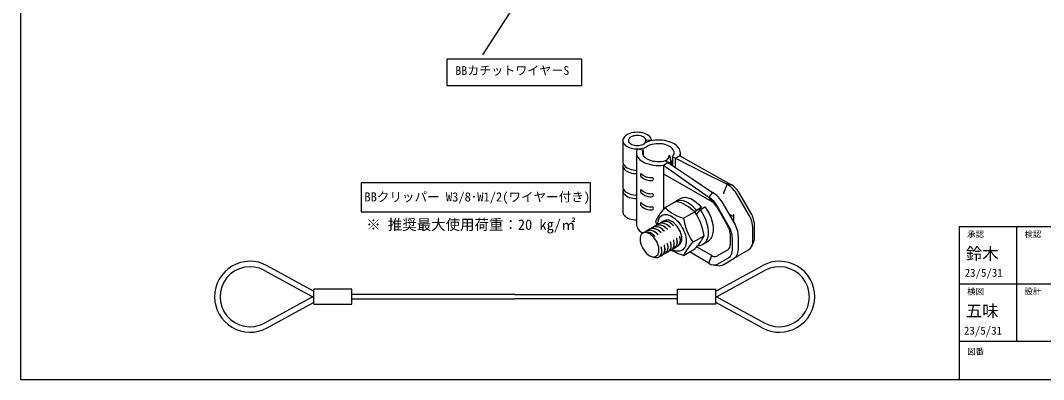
# Model space of a CAD drawing. Units: millimetres on the paper. Extents: x -142 to 140, y -97 to 98.
# Drawn here: x -141.7 to 45.8, y -96.7 to -30.8 of the extents above; entities that cross this region are included whole.
import ezdxf
from ezdxf.enums import TextEntityAlignment as Align

# ---------------------------------------------------------------- set-up
doc = ezdxf.new("R2010")
doc.units = ezdxf.units.MM
doc.layers.add('0-0_文字･図枠･寸法', color=7, linetype='Continuous')
doc.layers.add('0-1_BBクリッパー', color=7, linetype='Continuous')
doc.styles.add('ＭＳ ゴシック', font='')
doc.styles.get('ＭＳ ゴシック').set_extended_font_data('MS Gothic')

msp = doc.modelspace()

# ---------------------------------------------------------------- linework, layer by layer
at = {"layer": '0-0_文字･図枠･寸法'}
for p, q in [((-45.695, -19.623), (-57.011, -37.08)), ((40.85, -68.656), (40.85, -89.656)), ((61.85, -79.156), (30.35, -79.156)), ((140.35, -89.656), (30.35, -89.656)), ((-141.65, -96.656), (140.35, -96.656))]:
    msp.add_line(p, q, dxfattribs=at)
for points in [[(140.35, 98.344), (-141.65, 98.344), (-141.65, -96.656)], [(140.35, -68.656), (30.35, -68.656), (30.35, -96.656)]]:
    msp.add_lwpolyline(points, dxfattribs=at)
for points in [[(-63.545, -37.877), (-63.545, -42.704), (-38.776, -42.704), (-38.776, -37.877)], [(-79.224, -60.585), (-79.224, -65.904), (-37.205, -65.904), (-37.205, -60.585)]]:
    msp.add_lwpolyline(points, close=True, dxfattribs=at)
at = {"layer": '0-1_BBクリッパー'}
for p, q in [((-31.272, -52.816), (-31.272, -56.735)), ((-28.591, -54.344), (-27.496, -54.549)), ((-27.182, -53.186), (-27.182, -53.204)), ((-27.06, -54.022), (-26.793, -53.887)), ((-27.055, -52.736), (-26.035, -52.684)), ((-26.035, -52.684), (-26.035, -52.855)), ((-28.789, -55.063), (-28.789, -68.125)), ((-27.496, -55.576), (-27.496, -54.549)), ((-22.159, -55.779), (-22.159, -57.425)), ((-22.159, -55.779), (-21.65, -56.073)), ((-20.836, -55.602), (-21.65, -56.073)), ((-21.65, -57.64), (-21.65, -56.073)), ((-20.836, -55.602), (-11.471, -60.861)), ((-20.726, -55.664), (-20.726, -55.063)), ((-31.272, -57.388), (-31.272, -61.307)), ((-23.822, -57.326), (-23.008, -56.856)), ((-23.822, -57.326), (-23.822, -58.894)), ((-23.008, -56.856), (-23.516, -56.563)), ((-22.235, -57.374), (-22.495, -56.918)), ((-23.822, -58.894), (-23.822, -65.464)), ((-23.822, -58.894), (-14.992, -63.991)), ((-12.177, -60.798), (-12.76, -62.302)), ((-11.471, -60.861), (-12.177, -60.798)), ((-31.272, -61.96), (-31.272, -65.879)), ((-20.667, -63.434), (-21.572, -63.956)), ((-14.836, -62.333), (-15.541, -63.211)), ((-15.541, -63.211), (-14.992, -63.991)), ((-8.227, -66.34), (-10.257, -62.824)), ((-7.81, -66.099), (-9.839, -62.584)), ((-23.524, -65.12), (-21.488, -63.945)), ((-18.044, -65.981), (-17.794, -65.579)), ((-17.794, -65.579), (-16.889, -65.056)), ((-17.786, -66.388), (-17.121, -65.517)), ((-16.889, -65.056), (-17.417, -65.904)), ((-17.145, -65.548), (-17.175, -65.516)), ((-14.033, -65.004), (-12.003, -68.519)), ((-11.88, -68.448), (-13.909, -64.933)), ((-10.887, -67.875), (-12.916, -64.36)), ((-23.608, -67.455), (-23.617, -67.46)), ((-20.128, -67.081), (-18.092, -65.905)), ((-17.627, -66.179), (-17.84, -66.302)), ((-10.904, -66.825), (-11.787, -66.316)), ((-10.904, -67.844), (-10.904, -66.336)), ((-26.436, -69.088), (-26.445, -69.093)), ((-25.87, -68.761), (-25.879, -68.766)), ((-25.305, -68.435), (-25.314, -68.44)), ((-25.071, -68.341), (-25.222, -67.536)), ((-24.739, -68.108), (-24.748, -68.113)), ((-24.173, -67.782), (-24.182, -67.787)), ((-7.432, -71.121), (-7.432, -69.015)), ((-7.134, -70.478), (-7.134, -68.373)), ((-27.571, -69.754), (-27.842, -69.967)), ((-27.576, -69.746), (-27.751, -69.874)), ((-27.567, -69.741), (-27.576, -69.746)), ((-27.39, -69.681), (-27.455, -69.714)), ((-27.001, -69.414), (-27.01, -69.419)), ((-21.964, -71.048), (-21.971, -71.005)), ((-21.399, -70.721), (-21.406, -70.678)), ((-20.833, -70.395), (-20.84, -70.352)), ((-18.43, -71.457), (-16.394, -70.282)), ((-11.606, -69.857), (-11.606, -71.963)), ((-11.204, -72.828), (-11.204, -70.723)), ((-10.092, -72.656), (-10.092, -70.55)), ((-24.227, -72.354), (-24.234, -72.311)), ((-23.661, -72.028), (-23.668, -71.984)), ((-23.096, -71.701), (-23.102, -71.657)), ((-22.53, -71.374), (-22.537, -71.331)), ((-22.372, -72.882), (-22.363, -72.876)), ((-21.807, -72.555), (-21.798, -72.55)), ((-21.241, -72.229), (-21.232, -72.223)), ((-20.128, -73.873), (-18.092, -72.698)), ((-14.992, -73.918), (-17.76, -72.321)), ((-16.653, -71.903), (-15.748, -71.381)), ((-12.003, -72.841), (-14.033, -74.013)), ((-10.257, -74.05), (-8.227, -72.878)), ((-7.611, -72.136), (-7.286, -71.342)), ((-25.141, -73.985), (-25.078, -73.949)), ((-25.078, -73.958), (-25.134, -73.996)), ((-25.127, -73.992), (-25.085, -73.979)), ((-25.108, -73.981), (-25.107, -73.98)), ((-24.635, -74.188), (-24.626, -74.182)), ((-24.069, -73.861), (-24.06, -73.856)), ((-23.503, -73.535), (-23.494, -73.529)), ((-22.938, -73.208), (-22.929, -73.203)), ((-15.541, -75.332), (-19.039, -73.244)), ((-15.541, -75.332), (-14.992, -73.918)), ((-13.909, -75.494), (-11.88, -74.322)), ((-12.916, -75.585), (-10.887, -74.413)), ((-96.941, -76.645), (-88.435, -81.3)), ((-87.955, -80.423), (-96.461, -75.768)), ((-14.718, -75.632), (-13.867, -75.748)), ((-14.218, -80.423), (-5.713, -75.768)), ((-5.233, -76.645), (-13.738, -81.3)), ((-87.913, -80.423), (-87.955, -80.423)), ((-80.913, -80.076), (-87.913, -80.076)), ((-87.913, -82.826), (-87.913, -80.076)), ((-80.913, -82.826), (-80.913, -80.076)), ((-21.26, -80.076), (-14.26, -80.076)), ((-21.26, -82.826), (-21.26, -80.076)), ((-14.26, -82.826), (-14.26, -80.076)), ((-14.26, -80.423), (-14.218, -80.423)), ((-88.435, -81.645), (-96.941, -86.3)), ((-87.955, -81.423), (-87.913, -81.423)), ((-87.913, -81.523), (-87.955, -81.523)), ((-51.087, -81.076), (-80.913, -81.076)), ((-80.913, -81.826), (-51.087, -81.826)), ((-51.087, -81.076), (-21.26, -81.076)), ((-21.26, -81.826), (-51.087, -81.826)), ((-14.218, -81.423), (-14.26, -81.423)), ((-14.26, -81.523), (-14.218, -81.523)), ((-13.738, -81.645), (-5.233, -86.3)), ((-96.461, -87.178), (-87.955, -82.523)), ((-87.955, -82.523), (-87.913, -82.523)), ((-87.913, -82.826), (-80.913, -82.826)), ((-14.26, -82.826), (-21.26, -82.826)), ((-14.218, -82.523), (-14.26, -82.523)), ((-5.713, -87.178), (-14.218, -82.523))]:
    msp.add_line(p, q, dxfattribs=at)
for points in [[(-26.035, -52.684), (-26.09, -52.482), (-26.191, -52.286), (-26.337, -52.099), (-26.526, -51.926), (-26.753, -51.769), (-27.015, -51.631), (-27.307, -51.515), (-27.623, -51.422), (-27.958, -51.355), (-28.306, -51.315), (-28.66, -51.302), (-29.014, -51.317), (-29.361, -51.359), (-29.695, -51.427), (-30.009, -51.522), (-30.299, -51.639), (-30.559, -51.779), (-30.784, -51.937), (-30.97, -52.111), (-31.114, -52.298), (-31.212, -52.495), (-31.264, -52.697), (-31.268, -52.902), (-31.224, -53.105), (-31.133, -53.303), (-30.996, -53.492), (-30.817, -53.669), (-30.598, -53.83), (-30.344, -53.972), (-30.058, -54.094), (-29.747, -54.192), (-29.415, -54.265), (-29.07, -54.311), (-28.717, -54.33), (-28.363, -54.322), (-28.014, -54.286), (-27.676, -54.223), (-27.357, -54.134), (-27.06, -54.022)], [(-28.591, -54.344), (-28.706, -54.594), (-28.772, -54.851), (-28.788, -55.11), (-28.753, -55.369), (-28.67, -55.624), (-28.537, -55.872), (-28.358, -56.109), (-28.134, -56.334), (-27.867, -56.543), (-27.563, -56.734), (-27.223, -56.904), (-26.853, -57.051), (-26.456, -57.173), (-26.039, -57.269), (-25.606, -57.338), (-25.162, -57.378), (-24.713, -57.39), (-24.264, -57.372), (-23.822, -57.326)], [(-20.836, -55.602), (-20.758, -55.355), (-20.727, -55.105), (-20.742, -54.854), (-20.804, -54.606), (-20.913, -54.363), (-21.066, -54.128), (-21.262, -53.903), (-21.498, -53.693), (-21.773, -53.498), (-22.082, -53.322), (-22.423, -53.165), (-22.79, -53.031), (-23.181, -52.921), (-23.59, -52.835), (-24.012, -52.776), (-24.443, -52.743), (-24.878, -52.736), (-25.311, -52.758), (-25.738, -52.805), (-26.154, -52.879), (-26.553, -52.979), (-26.931, -53.103), (-27.204, -53.213)], [(-22.159, -55.779), (-22.022, -55.583), (-21.93, -55.378), (-21.884, -55.168), (-21.884, -54.957), (-21.93, -54.747), (-22.023, -54.542), (-22.159, -54.346), (-22.338, -54.161), (-22.556, -53.991), (-22.81, -53.838), (-23.095, -53.705), (-23.407, -53.594), (-23.741, -53.507), (-24.091, -53.445), (-24.452, -53.41), (-24.819, -53.401), (-25.184, -53.419), (-25.542, -53.463), (-25.887, -53.534), (-26.215, -53.629), (-26.518, -53.747), (-26.793, -53.887)], [(-23.516, -56.563), (-23.862, -56.643), (-24.223, -56.696), (-24.593, -56.722), (-24.965, -56.721), (-25.334, -56.691), (-25.694, -56.635), (-26.038, -56.552), (-26.36, -56.444), (-26.655, -56.313), (-26.919, -56.161), (-27.146, -55.99), (-27.334, -55.805), (-27.478, -55.606), (-27.577, -55.399), (-27.629, -55.186), (-27.632, -54.971), (-27.588, -54.757), (-27.496, -54.549)], [(-22.721, -55.481), (-22.495, -56.918), (-23.1, -56.803)], [(-21.65, -56.073), (-16.345, -58.719), (-12.177, -60.798)], [(-31.272, -56.735), (-31.268, -56.821), (-31.224, -57.024), (-31.133, -57.222), (-30.996, -57.411), (-30.817, -57.587), (-30.598, -57.748), (-30.344, -57.891), (-30.058, -58.012), (-29.747, -58.11), (-29.415, -58.183), (-29.07, -58.23), (-28.789, -58.247)], [(-31.21, -57.062), (-31.233, -57.128), (-31.27, -57.33), (-31.26, -57.533), (-31.203, -57.733), (-31.1, -57.927), (-30.953, -58.112), (-30.765, -58.283), (-30.539, -58.438), (-30.279, -58.575), (-29.989, -58.69), (-29.676, -58.782), (-29.344, -58.848), (-28.999, -58.889), (-28.789, -58.9)], [(-23.822, -57.326), (-19.185, -60.622), (-15.541, -63.211)], [(-23.008, -56.856), (-18.431, -59.923), (-14.836, -62.333)], [(-31.272, -61.307), (-31.26, -61.452), (-31.203, -61.652), (-31.1, -61.846), (-30.953, -62.03), (-30.765, -62.202), (-30.539, -62.357), (-30.279, -62.493), (-29.989, -62.609), (-29.676, -62.7), (-29.344, -62.767), (-28.999, -62.808), (-28.789, -62.819)], [(-31.21, -61.633), (-31.212, -61.639), (-31.264, -61.841), (-31.268, -62.046), (-31.224, -62.249), (-31.133, -62.447), (-30.996, -62.636), (-30.817, -62.812), (-30.598, -62.973), (-30.344, -63.116), (-30.058, -63.237), (-29.747, -63.335), (-29.415, -63.408), (-29.07, -63.455), (-28.789, -63.472)], [(-20.663, -63.441), (-20.607, -63.401), (-20.216, -63.264), (-19.781, -63.232), (-19.32, -63.301), (-18.837, -63.469), (-18.334, -63.738), (-17.83, -64.102), (-17.343, -64.548), (-16.889, -65.056)], [(-12.76, -62.302), (-12.805, -62.454), (-12.821, -62.598)], [(-21.78, -64.113), (-21.512, -63.923), (-21.121, -63.787), (-20.686, -63.754), (-20.225, -63.823), (-19.742, -63.991), (-19.239, -64.261), (-18.735, -64.625), (-18.248, -65.071), (-17.794, -65.579)], [(-17.121, -65.517), (-16.722, -66.104), (-16.368, -66.742), (-16.074, -67.411), (-15.85, -68.084), (-15.702, -68.739), (-15.629, -69.372), (-15.635, -69.979), (-15.723, -70.537), (-15.889, -71.025), (-16.124, -71.428), (-16.426, -71.747), (-16.796, -71.977), (-17.223, -72.108), (-17.599, -72.129)], [(-17.121, -65.517), (-16.216, -64.995), (-15.817, -65.582), (-15.463, -66.22), (-15.169, -66.888), (-14.945, -67.562), (-14.797, -68.217), (-14.724, -68.849), (-14.73, -69.456), (-14.818, -70.014), (-14.984, -70.502), (-15.219, -70.905), (-15.521, -71.224), (-15.755, -71.37)], [(-31.272, -65.879), (-31.268, -65.964), (-31.224, -66.168), (-31.133, -66.365), (-30.996, -66.554), (-30.817, -66.731), (-30.598, -66.892), (-30.344, -67.034), (-30.058, -67.156), (-29.747, -67.254), (-29.415, -67.327), (-29.07, -67.373), (-28.789, -67.391)], [(-24.891, -68.25), (-24.875, -67.921), (-24.826, -67.616), (-24.745, -67.338), (-24.632, -67.09), (-24.491, -66.876), (-24.321, -66.698), (-24.126, -66.558), (-23.908, -66.459), (-23.669, -66.401), (-23.412, -66.386), (-23.142, -66.412), (-22.86, -66.481), (-22.571, -66.591), (-22.279, -66.741), (-21.986, -66.929), (-21.698, -67.152), (-21.416, -67.409), (-21.145, -67.694), (-20.889, -68.006), (-20.65, -68.34), (-20.432, -68.691), (-20.236, -69.056), (-20.067, -69.43), (-19.925, -69.808), (-19.813, -70.185), (-19.732, -70.557), (-19.683, -70.919), (-19.667, -71.266), (-19.683, -71.594), (-19.732, -71.899), (-19.813, -72.178), (-19.925, -72.425), (-20.067, -72.64), (-20.236, -72.818), (-20.432, -72.957), (-20.65, -73.057), (-20.889, -73.114), (-21.145, -73.13), (-21.416, -73.103)], [(-23.611, -67.471), (-23.71, -67.521), (-23.864, -67.676)], [(-20.469, -70.803), (-20.486, -70.508), (-20.536, -70.2), (-20.619, -69.883), (-20.732, -69.565), (-20.875, -69.249), (-21.044, -68.944), (-21.235, -68.653), (-21.446, -68.383), (-21.673, -68.138), (-21.911, -67.924), (-22.155, -67.744), (-22.402, -67.601), (-22.647, -67.499), (-22.885, -67.439), (-23.111, -67.421), (-23.323, -67.448), (-23.514, -67.517), (-23.683, -67.628), (-23.69, -67.635)], [(-26.471, -69.278), (-26.771, -69.327), (-26.956, -69.422)], [(-26.439, -69.103), (-26.538, -69.153), (-26.692, -69.308)], [(-26.459, -69.134), (-26.554, -69.183), (-26.677, -69.306)], [(-25.905, -68.952), (-26.206, -69.001), (-26.39, -69.095)], [(-25.874, -68.777), (-25.972, -68.827), (-26.127, -68.982)], [(-25.893, -68.808), (-25.988, -68.856), (-26.111, -68.979)], [(-25.34, -68.625), (-25.64, -68.674), (-25.825, -68.769)], [(-25.308, -68.45), (-25.406, -68.5), (-25.561, -68.655)], [(-25.328, -68.481), (-25.423, -68.53), (-25.546, -68.653)], [(-24.774, -68.299), (-25.075, -68.348), (-25.259, -68.442)], [(-24.742, -68.124), (-24.841, -68.174), (-24.995, -68.329)], [(-24.762, -68.155), (-24.857, -68.203), (-24.98, -68.326)], [(-24.208, -67.972), (-24.509, -68.021), (-24.694, -68.116)], [(-24.177, -67.797), (-24.275, -67.847), (-24.43, -68.002)], [(-24.196, -67.828), (-24.292, -67.877), (-24.414, -68)], [(-23.643, -67.646), (-23.943, -67.695), (-24.128, -67.789)], [(-23.631, -67.502), (-23.726, -67.55), (-23.849, -67.673)], [(-23.667, -69.426), (-23.741, -69.36), (-23.817, -69.292)], [(-23.66, -69.431), (-23.769, -69.326), (-23.808, -69.3)], [(-23.102, -69.099), (-23.176, -69.033), (-23.252, -68.965)], [(-23.094, -69.104), (-23.203, -69), (-23.243, -68.974)], [(-22.536, -68.773), (-22.61, -68.707), (-22.685, -68.64)], [(-22.529, -68.778), (-22.637, -68.673), (-22.677, -68.647)], [(-21.97, -68.447), (-22.043, -68.381), (-22.118, -68.315)], [(-21.963, -68.451), (-22.072, -68.347), (-22.111, -68.321)], [(-28.101, -70.601), (-28.114, -70.955), (-28.074, -71.337), (-27.982, -71.736), (-27.839, -72.14), (-27.656, -72.525), (-27.435, -72.893), (-27.186, -73.226), (-26.912, -73.522), (-26.627, -73.765), (-26.335, -73.955), (-26.053, -74.081), (-25.78, -74.149), (-25.526, -74.152), (-25.298, -74.091), (-25.216, -74.05)], [(-24.702, -73.318), (-24.654, -73.041), (-24.65, -72.732), (-24.692, -72.401), (-24.776, -72.058), (-24.904, -71.699), (-25.071, -71.346), (-25.277, -71.002), (-25.512, -70.684), (-25.773, -70.396), (-26.05, -70.149), (-26.347, -69.943), (-26.644, -69.794), (-26.934, -69.706), (-27.209, -69.68), (-27.482, -69.72)], [(-27.005, -69.43), (-27.103, -69.48), (-27.258, -69.635)], [(-27.025, -69.461), (-27.12, -69.509), (-27.242, -69.632)], [(-25.356, -70.411), (-25.465, -70.306), (-25.507, -70.278)], [(-25.356, -70.413), (-25.43, -70.346), (-25.506, -70.279)], [(-24.794, -70.083), (-24.868, -70.017), (-24.944, -69.949)], [(-24.791, -70.084), (-24.9, -69.979), (-24.939, -69.953)], [(-24.231, -69.754), (-24.305, -69.688), (-24.381, -69.62)], [(-24.225, -69.757), (-24.334, -69.653), (-24.374, -69.627)], [(-21.93, -71.213), (-21.951, -71.115), (-21.971, -71.015)], [(-21.364, -70.889), (-21.384, -70.791), (-21.405, -70.692)], [(-20.798, -70.565), (-20.818, -70.467), (-20.839, -70.367)], [(-24.194, -72.51), (-24.214, -72.416), (-24.234, -72.32)], [(-23.629, -72.183), (-23.649, -72.086), (-23.67, -71.987)], [(-23.063, -71.86), (-23.083, -71.762), (-23.103, -71.663)], [(-22.913, -73.161), (-22.832, -73.12), (-22.656, -72.93)], [(-22.695, -72.972), (-22.545, -72.955), (-22.378, -72.871)], [(-22.69, -72.967), (-22.578, -72.955), (-22.419, -72.875)], [(-22.496, -71.537), (-22.517, -71.439), (-22.537, -71.339)], [(-22.348, -72.834), (-22.266, -72.794), (-22.09, -72.603)], [(-21.416, -73.103), (-21.698, -73.034), (-21.986, -72.924), (-22.256, -72.787)], [(-22.129, -72.646), (-21.98, -72.629), (-21.812, -72.545)], [(-22.124, -72.641), (-22.013, -72.628), (-21.853, -72.548)], [(-21.782, -72.508), (-21.701, -72.467), (-21.524, -72.277)], [(-21.563, -72.319), (-21.414, -72.302), (-21.247, -72.218)], [(-21.559, -72.314), (-21.447, -72.302), (-21.286, -72.221)], [(-21.217, -72.181), (-21.135, -72.141), (-20.959, -71.95)], [(-24.61, -74.14), (-24.529, -74.1), (-24.352, -73.909)], [(-24.387, -73.947), (-24.275, -73.934), (-24.115, -73.854)], [(-24.379, -73.95), (-24.242, -73.935), (-24.075, -73.851)], [(-24.044, -73.814), (-23.963, -73.773), (-23.787, -73.583)], [(-23.826, -73.625), (-23.676, -73.608), (-23.509, -73.524)], [(-23.821, -73.62), (-23.71, -73.608), (-23.549, -73.527)], [(-23.479, -73.487), (-23.398, -73.447), (-23.221, -73.256)], [(-23.26, -73.299), (-23.111, -73.282), (-22.944, -73.198)], [(-23.256, -73.294), (-23.144, -73.281), (-22.983, -73.2)], [(-10.598, -74.187), (-10.454, -74.143), (-10.257, -74.05)]]:
    msp.add_lwpolyline(points, dxfattribs=at)
msp.add_lwpolyline([(-29.78, -52.163), (-29.955, -52.283), (-30.092, -52.418), (-30.188, -52.565), (-30.239, -52.718), (-30.245, -52.875), (-30.205, -53.03), (-30.12, -53.179), (-29.993, -53.317), (-29.827, -53.441), (-29.627, -53.547), (-29.399, -53.632), (-29.149, -53.693), (-28.885, -53.73), (-28.614, -53.74), (-28.345, -53.723), (-28.084, -53.68), (-27.839, -53.613), (-27.617, -53.522), (-27.425, -53.412), (-27.269, -53.284), (-27.152, -53.142), (-27.078, -52.992), (-27.049, -52.836), (-27.066, -52.68), (-27.129, -52.527), (-27.236, -52.383), (-27.383, -52.252), (-27.566, -52.136), (-27.781, -52.04), (-28.021, -51.967), (-28.278, -51.918), (-28.547, -51.895), (-28.818, -51.898), (-29.084, -51.928), (-29.338, -51.983), (-29.572, -52.062)], close=True, dxfattribs=at)
for centre, radius, start, end in [((-25.214, -54.821), 2.579, 315.1881, 345.17455), ((1.477, -49.886), 24.836, 193.01863, 197.62383), ((-27.6, -59.119), 0.451, 141.54147, 218.45853), ((-26.15, -57.674), 2.495, 223.74639, 277.61033), ((-26.104, -57.042), 2.578, 224.1836, 276.38279), ((-25.952, -59.875), 0.302, 295.87211, 63.74514), ((-27.6, -62.076), 0.451, 141.54147, 218.45853), ((-26.104, -59.999), 2.578, 224.1836, 276.38279), ((-15.108, -65.497), 5.539, 28.85561, 58.04532), ((-13.963, -64.856), 4.708, 28.85562, 58.04532), ((-26.15, -60.631), 2.495, 223.74639, 277.61033), ((-25.952, -62.832), 0.302, 295.87211, 63.74514), ((-18.033, -67.205), 4.708, 28.85562, 58.04532), ((-17.767, -67.033), 5.539, 28.85561, 58.04532), ((-27.6, -64.48), 0.451, 141.54147, 218.45853), ((-26.15, -63.035), 2.495, 223.74639, 277.61033), ((-26.104, -62.403), 2.578, 224.1836, 276.38279), ((-25.952, -65.236), 0.302, 295.87211, 63.74514), ((-17.794, -70.952), 8.176, 134.49537, 155.30328), ((-18.141, -59.716), 7.628, 225.10876, 254.89661), ((-23.57, -71.472), 7.81, 45.46392, 74.54145), ((-16.458, -66.341), 2.769, 28.85561, 58.04532), ((-10.576, -65.892), 9.626, 187.09276, 215.3186), ((-25.947, -71.47), 9.626, 7.09279, 35.31857), ((-12.968, -69.204), 5.539, 1.9565, 31.14372), ((-11.84, -68.534), 4.708, 1.95652, 31.14371), ((-26.797, -67.943), 2, 185.2096, 246.33207), ((-26.338, -71.064), 1.767, 38.90047, 111.84029), ((-26.448, -71.287), 2.013, 41.67386, 90.01067), ((-25.773, -70.738), 1.767, 38.90041, 111.83876), ((-25.882, -70.958), 2.01, 41.71277, 90.0254), ((-25.207, -70.411), 1.767, 38.90047, 111.84152), ((-25.316, -70.63), 2.008, 41.73661, 90.03356), ((-24.642, -70.085), 1.767, 38.90039, 111.83823), ((-24.75, -70.303), 2.008, 41.74263, 90.0356), ((-24.076, -69.758), 1.767, 38.90057, 111.84255), ((-24.185, -69.977), 2.009, 41.72996, 90.03163), ((-23.511, -69.432), 1.767, 38.90036, 111.83855), ((-23.619, -69.653), 2.011, 41.70254, 90.02134), ((-14.374, -69.952), 2.77, 1.95653, 31.14369), ((-15.91, -70.883), 4.708, 1.95652, 31.14371), ((-15.628, -70.74), 5.539, 1.9565, 31.14372), ((-26.858, -70.731), 1.25, 150.01927, 174.03439), ((-27.018, -70.651), 1.071, 140.30939, 149.4894), ((-27.257, -70.436), 0.75, 107.44259, 141.25654), ((-26.904, -71.391), 1.767, 38.90038, 111.84028), ((-27.01, -71.61), 2.008, 41.50269, 90.09206), ((-23.208, -71.781), 1.372, 307.68749, 23.56278), ((-23.482, -71.75), 1.637, 329.16779, 19.22663), ((-22.64, -71.456), 1.369, 307.64683, 23.46532), ((-22.914, -71.424), 1.635, 329.149, 19.18149), ((-22.076, -71.128), 1.371, 307.67691, 23.53333), ((-22.347, -71.098), 1.633, 329.1359, 19.14942), ((-21.786, -70.923), 1.322, 310.82796, 5.22779), ((-24.529, -66.369), 9.026, 315.48467, 334.31399), ((-9.354, -71.31), 1.931, 305.69803, 5.62039), ((-9.405, -70.524), 2.272, 338.89352, 1.14127), ((-25.468, -73.088), 1.37, 307.65435, 23.487), ((-25.752, -73.054), 1.644, 329.22365, 19.35997), ((-24.903, -72.761), 1.37, 307.66055, 23.48727), ((-25.187, -72.727), 1.645, 329.2324, 19.38098), ((-24.338, -72.434), 1.371, 307.66933, 23.52168), ((-24.618, -72.402), 1.642, 329.20632, 19.31883), ((-23.771, -72.109), 1.369, 307.65203, 23.47171), ((-24.05, -72.076), 1.639, 329.18643, 19.27098), ((-17.689, -65.42), 8.798, 237.87116, 253.9008), ((-11.994, -77.785), 9.026, 135.48464, 154.31401), ((-12.567, -72.057), 0.966, 305.6981, 5.62033), ((-12.838, -72.989), 1.642, 305.69805, 5.62035), ((-12.014, -72.845), 1.931, 305.69803, 5.62039), ((-99.583, -81.473), 6.503, 61.30861, 180), ((-25.142, -73.328), 0.969, 238.03706, 298.47251), ((-25.11, -73.321), 0.977, 238.12039, 298.74952), ((-25.824, -72.974), 1.236, 299.45441, 309.94487), ((-25.633, -73.238), 0.91, 311.40056, 338.39809), ((-26.616, -72.83), 1.976, 337.88068, 345.67904), ((-14.43, -73.134), 0.966, 234.38182, 294.31395), ((-2.59, -81.473), 6.503, 0, 118.69139), ((-99.583, -81.473), 5.503, 61.30861, 298.69139), ((-14.585, -73.998), 1.641, 234.38185, 294.31393), ((-13.63, -74.276), 1.492, 260.83696, 298.58936), ((-2.59, -81.473), 5.503, 241.30861, 118.69139), ((-99.583, -81.473), 6.503, 180, 298.69139), ((-87.955, -80.423), 1, 241.30862, 270), ((-87.955, -82.523), 1, 90, 118.69138), ((-14.218, -80.423), 1, 270, 298.69138), ((-14.218, -82.523), 1, 61.30862, 90), ((-2.59, -81.473), 6.503, 241.30861, 0)]:
    msp.add_arc(centre, radius, start, end, dxfattribs=at)

# ---------------------------------------------------------------- texts
at = {"layer": '0-0_文字･図枠･寸法', "style": 'ＭＳ ゴシック'}
for s, height, p in [('BBカチットワイヤーS', 1.613, (-61.973, -41.27)), ('BBクリッパー W3/8･W1/2(ワイヤー付き)', 1.686, (-78.635, -64.5)), ('※ 推奨最大使用荷重：20 kg/㎡', 1.94, (-78.293, -69.796)), ('承認', 1.1, (31.824, -70.895)), ('検認', 1.1, (42.324, -70.895)), ('鈴木', 2.199, (31.59, -75.33)), ('23/5/31', 1.466, (31.362, -78.25)), ('検図', 1.1, (31.824, -81.395)), ('設計', 1.1, (42.324, -81.395)), ('五味', 2.199, (31.59, -85.83)), ('23/5/31', 1.466, (31.23, -88.858)), ('図番', 1.1, (31.824, -92.393))]:
    msp.add_text(s, height=height, dxfattribs=at).set_placement(p, align=Align.BOTTOM_LEFT)

doc.saveas('drawing.dxf')
